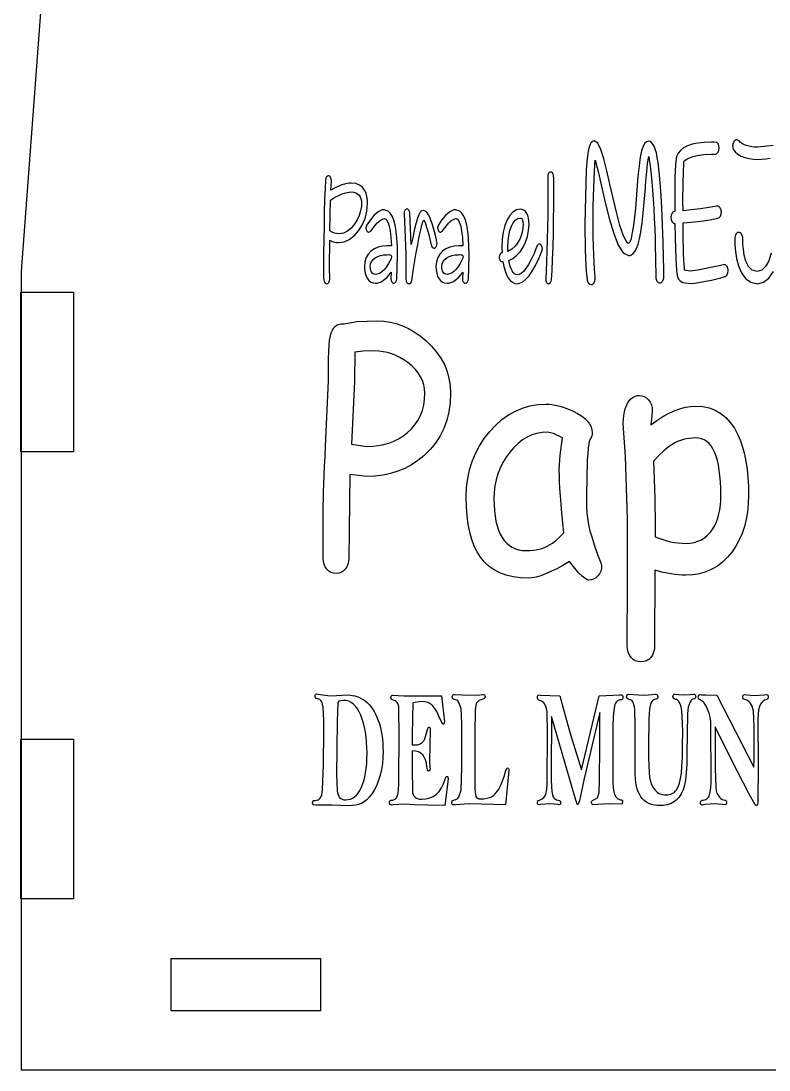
# Model space of a CAD drawing. Extents: x -1652 to 1470, y -458 to 1785.
# Drawn here: x -1627.9 to -1578, y 923.4 to 993.4 of the extents above; entities that cross this region are included whole.
import ezdxf

# ---------------------------------------------------------------- set-up
doc = ezdxf.new("R2010")
doc.units = 0
doc.layers.add('LAYER_1', color=7, linetype='CONTINUOUS')

msp = doc.modelspace()

# ---------------------------------------------------------------- linework, layer by layer
at = {"layer": 'LAYER_1', "color": 240}
for points in [[(-1604.7413, 1243.1271), (-1572.8913, 1243.4021), (-1571.3163, 1243.1771), (-1570.3913, 1242.4021), (-1569.9163, 1241.2271), (-1569.7413, 1239.7521), (-1548.1163, 976.7021), (-1548.1163, 923.4021), (-1627.8913, 923.4021), (-1627.8913, 976.7021), (-1608.2413, 1239.3771), (-1607.8663, 1240.8521), (-1607.1913, 1241.9771), (-1606.1663, 1242.7521), (-1604.7413, 1243.1271)], [(-1627.9163, 975.3021), (-1624.4163, 975.3021), (-1624.4163, 964.6521), (-1627.9163, 964.6521), (-1627.9163, 975.3021)], [(-1627.9163, 945.4771), (-1624.4163, 945.4771), (-1624.4163, 934.8271), (-1627.9163, 934.8271), (-1627.9163, 945.4771)], [(-1617.8913, 927.3521), (-1617.8913, 930.8521), (-1607.9413, 930.8521), (-1607.9413, 927.3521), (-1617.8913, 927.3521)]]:
    msp.add_lwpolyline(points, close=True, dxfattribs=at)
at = {"layer": 'LAYER_1', "color": 250}
for points in [[(-1585.3975, 983.9285), (-1585.4552, 984.2866), (-1585.5195, 984.5887), (-1585.5904, 984.8374), (-1585.6678, 985.0351), (-1585.7516, 985.1845), (-1585.8416, 985.288), (-1585.9377, 985.3483), (-1586.0399, 985.3678), (-1586.1773, 985.3369), (-1586.2989, 985.2329), (-1586.407, 985.0384), (-1586.5037, 984.7364), (-1586.591, 984.3096), (-1586.6711, 983.7409), (-1586.7461, 983.0131), (-1586.8181, 982.109), (-1586.8663, 981.5156), (-1586.9223, 980.9058), (-1586.9852, 980.3091), (-1587.0545, 979.7548), (-1587.1292, 979.2725), (-1587.2087, 978.8915), (-1587.2923, 978.6413), (-1587.3791, 978.5514), (-1587.4211, 978.5722), (-1587.5318, 978.7076), (-1587.6121, 978.8524), (-1587.7086, 979.067), (-1587.8211, 979.3649), (-1587.9491, 979.7599), (-1588.1892, 980.6336), (-1588.411, 981.5684), (-1588.6199, 982.5095), (-1588.8212, 983.4023), (-1589.0204, 984.1919), (-1589.2229, 984.8238), (-1589.434, 985.243), (-1589.6593, 985.3949), (-1589.7158, 985.3856), (-1589.786, 985.3508), (-1589.8629, 985.2804), (-1589.9398, 985.1641), (-1590.0036, 984.9982), (-1590.0699, 984.7025), (-1590.1345, 984.2132), (-1590.1931, 983.4668), (-1590.2836, 979.8549), (-1590.2814, 979.2672), (-1590.2748, 978.6848), (-1590.2636, 978.1218), (-1590.2474, 977.5924), (-1590.2262, 977.1107), (-1590.1996, 976.6909), (-1590.1676, 976.3472), (-1590.1298, 976.0937), (-1590.0901, 975.9746), (-1590.0291, 975.8849), (-1589.9529, 975.8282), (-1589.8674, 975.8085), (-1589.8116, 975.8171), (-1589.7601, 975.8418), (-1589.7139, 975.8808), (-1589.674, 975.9324), (-1589.6413, 975.9948), (-1589.6168, 976.0663), (-1589.6014, 976.1451), (-1589.596, 976.2295), (-1589.6022, 976.3215), (-1589.6186, 976.5378), (-1589.6418, 976.8651), (-1589.6684, 977.2903), (-1589.6949, 977.8002), (-1589.7181, 978.3815), (-1589.7345, 979.021), (-1589.7407, 979.7056), (-1589.7375, 980.3881), (-1589.7283, 981.0539), (-1589.714, 981.6926), (-1589.6955, 982.294), (-1589.6736, 982.8476), (-1589.6492, 983.3431), (-1589.623, 983.7702), (-1589.596, 984.1185), (-1589.3846, 983.2556), (-1589.1567, 982.2564), (-1588.9112, 981.1982), (-1588.647, 980.1587), (-1588.3628, 979.2153), (-1588.0576, 978.4455), (-1587.7301, 977.9268), (-1587.3791, 977.7367), (-1587.278, 977.7487), (-1587.1727, 977.7919), (-1587.0648, 977.8771), (-1586.9561, 978.0151), (-1586.8482, 978.2167), (-1586.7428, 978.4929), (-1586.6417, 978.8543), (-1586.5466, 979.3118), (-1586.4628, 979.922), (-1586.3922, 980.5934), (-1586.3309, 981.2983), (-1586.2752, 982.0088), (-1586.2211, 982.697), (-1586.1649, 983.3351), (-1586.1028, 983.8951), (-1586.0309, 984.3494), (-1585.9965, 984.1555), (-1585.9556, 983.8826), (-1585.9102, 983.5359), (-1585.8624, 983.1205), (-1585.8141, 982.6415), (-1585.7675, 982.1038), (-1585.7244, 981.5128), (-1585.687, 980.8733), (-1585.6556, 980.2061), (-1585.6291, 979.5382), (-1585.6072, 978.8839), (-1585.5898, 978.2578), (-1585.5766, 977.6743), (-1585.5674, 977.1479), (-1585.562, 976.6932), (-1585.5603, 976.3245), (-1585.5549, 976.2407), (-1585.5395, 976.1635), (-1585.515, 976.0942), (-1585.4823, 976.0343), (-1585.4424, 975.9851), (-1585.3962, 975.9483), (-1585.3447, 975.9251), (-1585.2889, 975.9171), (-1585.2357, 975.9251), (-1585.1854, 975.9483), (-1585.1394, 975.9851), (-1585.0989, 976.0343), (-1585.0651, 976.0942), (-1585.0395, 976.1635), (-1585.0231, 976.2407), (-1585.0174, 976.3245), (-1585.0226, 976.84), (-1585.0386, 977.6406), (-1585.0661, 978.6457), (-1585.1057, 979.7752), (-1585.158, 980.9485), (-1585.2236, 982.0854), (-1585.3032, 983.1055), (-1585.3975, 983.9285)], [(-1581.0542, 977.1257), (-1581.3281, 977.0599), (-1582.0032, 976.9152), (-1582.758, 976.7705), (-1583.2711, 976.7047), (-1583.633, 976.759), (-1583.6499, 976.9295), (-1583.6665, 977.1732), (-1583.6825, 977.4856), (-1583.6975, 977.8623), (-1583.7112, 978.2988), (-1583.7234, 978.7907), (-1583.7336, 979.3335), (-1583.7416, 979.9228), (-1583.1873, 979.9735), (-1582.5574, 980.0433), (-1581.936, 980.131), (-1581.4072, 980.2351), (-1581.3585, 980.2526), (-1581.3146, 980.2837), (-1581.2759, 980.3265), (-1581.2431, 980.3794), (-1581.1972, 980.5082), (-1581.1809, 980.656), (-1581.187, 980.7347), (-1581.2042, 980.8071), (-1581.231, 980.8718), (-1581.2657, 980.9276), (-1581.3068, 980.9733), (-1581.3527, 981.0074), (-1581.4017, 981.0289), (-1581.4524, 981.0363), (-1581.4976, 981.0363), (-1581.9997, 980.9399), (-1582.5959, 980.8563), (-1583.2039, 980.788), (-1583.7416, 980.7375), (-1583.7507, 981.3757), (-1583.7408, 982.5625), (-1583.7191, 983.3751), (-1583.6973, 983.8466), (-1583.6874, 984.0099), (-1583.6619, 984.0426), (-1583.5989, 984.1035), (-1583.4879, 984.1825), (-1583.3186, 984.2697), (-1583.0806, 984.3549), (-1582.7636, 984.4281), (-1582.357, 984.4795), (-1581.8505, 984.4988), (-1581.579, 984.4988), (-1581.524, 984.5163), (-1581.4745, 984.5476), (-1581.4313, 984.5909), (-1581.3947, 984.6447), (-1581.3437, 984.7775), (-1581.3257, 984.9333), (-1581.3401, 985.0705), (-1581.3797, 985.1703), (-1581.4393, 985.2386), (-1581.5135, 985.2812), (-1581.6845, 985.3133), (-1581.8505, 985.3135), (-1582.3319, 985.2971), (-1582.7584, 985.2488), (-1583.1302, 985.1696), (-1583.4475, 985.0606), (-1583.7105, 984.923), (-1583.9195, 984.7578), (-1584.0745, 984.5663), (-1584.1759, 984.3494), (-1584.2058, 984.204), (-1584.245, 983.7978), (-1584.279, 982.9307), (-1584.2936, 981.4029), (-1584.2846, 980.6968), (-1584.34, 980.6837), (-1584.3904, 980.6558), (-1584.4351, 980.6149), (-1584.4734, 980.5627), (-1584.5275, 980.4314), (-1584.5469, 980.2759), (-1584.5412, 980.1966), (-1584.525, 980.1227), (-1584.4997, 980.0558), (-1584.4666, 979.9975), (-1584.4272, 979.9494), (-1584.3828, 979.9131), (-1584.3348, 979.8901), (-1584.2846, 979.8821), (-1584.2679, 978.9386), (-1584.2465, 978.1742), (-1584.2224, 977.5721), (-1584.1975, 977.1155), (-1584.1738, 976.7874), (-1584.1535, 976.5711), (-1584.1384, 976.4496), (-1584.1307, 976.406), (-1584.0915, 976.2786), (-1584.0344, 976.1707), (-1583.9585, 976.0816), (-1583.8627, 976.0105), (-1583.7461, 975.9566), (-1583.6077, 975.9191), (-1583.4467, 975.8971), (-1583.262, 975.89), (-1582.9502, 975.9087), (-1582.5896, 975.9581), (-1582.2078, 976.0282), (-1581.8324, 976.109), (-1581.2109, 976.2623), (-1580.9456, 976.3381), (-1580.8999, 976.355), (-1580.8583, 976.3842), (-1580.8213, 976.4238), (-1580.7896, 976.4722), (-1580.7446, 976.5883), (-1580.7285, 976.7183), (-1580.7338, 976.8027), (-1580.7491, 976.8814), (-1580.7733, 976.9529), (-1580.8054, 977.0153), (-1580.8442, 977.0669), (-1580.8888, 977.1059), (-1580.9381, 977.1306), (-1580.9909, 977.1392), (-1581.0542, 977.1257)], [(-1605.8732, 982.5837), (-1606.0179, 982.573), (-1606.17, 982.5483), (-1606.3295, 982.5094), (-1606.4965, 982.4563), (-1606.8527, 982.3067), (-1607.2385, 982.0987), (-1607.2055, 982.7552), (-1607.2206, 982.8724), (-1607.2616, 982.9726), (-1607.2899, 983.0121), (-1607.3224, 983.0425), (-1607.3583, 983.0619), (-1607.3968, 983.0687), (-1607.4724, 983.0473), (-1607.5362, 982.9887), (-1607.5814, 982.9016), (-1607.6013, 982.7948), (-1607.6297, 982.2134), (-1607.6552, 981.476), (-1607.6775, 980.6305), (-1607.6961, 979.7248), (-1607.7107, 978.8066), (-1607.7209, 977.924), (-1607.7264, 977.1248), (-1607.7266, 976.4567), (-1607.7195, 976.2178), (-1607.6895, 976.0299), (-1607.6619, 975.9594), (-1607.6237, 975.9069), (-1607.5733, 975.8741), (-1607.509, 975.8628), (-1607.4705, 975.8695), (-1607.4346, 975.8885), (-1607.4021, 975.9181), (-1607.3738, 975.9569), (-1607.3328, 976.0549), (-1607.3177, 976.1697), (-1607.3243, 976.9616), (-1607.3111, 978.763), (-1607.1577, 978.6923), (-1607.0044, 978.643), (-1606.851, 978.614), (-1606.6977, 978.6046), (-1606.3525, 978.6589), (-1606.013, 978.8142), (-1605.6916, 979.0592), (-1605.4007, 979.3829), (-1605.1528, 979.7737), (-1604.9603, 980.2206), (-1604.8357, 980.7123), (-1604.7914, 981.2375), (-1604.8003, 981.4488), (-1604.8315, 981.6733), (-1604.892, 981.8983), (-1604.9885, 982.111), (-1605.128, 982.2987), (-1605.3174, 982.4485), (-1605.5635, 982.5478), (-1605.8732, 982.5837)], [(-1592.5758, 983.3162), (-1592.6181, 983.3066), (-1592.6558, 983.2863), (-1592.6886, 983.2565), (-1592.7161, 983.2184), (-1592.754, 983.1227), (-1592.7672, 983.0093), (-1592.7539, 981.9007), (-1592.7569, 981.1962), (-1592.7656, 980.4307), (-1592.7793, 979.6334), (-1592.7976, 978.8335), (-1592.82, 978.0601), (-1592.8458, 977.3421), (-1592.8745, 976.7089), (-1592.9057, 976.1895), (-1592.9057, 976.1499), (-1592.8905, 976.0424), (-1592.8488, 975.9507), (-1592.8197, 975.9145), (-1592.786, 975.8868), (-1592.7485, 975.869), (-1592.7078, 975.8628), (-1592.637, 975.8837), (-1592.5767, 975.9408), (-1592.5325, 976.0257), (-1592.5099, 976.1301), (-1592.4747, 976.7427), (-1592.4434, 977.4915), (-1592.4164, 978.3358), (-1592.3937, 979.2344), (-1592.3756, 980.1465), (-1592.3624, 981.0311), (-1592.3543, 981.8472), (-1592.3516, 982.554), (-1592.3597, 982.8568), (-1592.392, 983.0984), (-1592.4208, 983.1899), (-1592.4601, 983.2583), (-1592.5113, 983.3013), (-1592.5758, 983.3162)], [(-1605.2004, 981.0198), (-1605.2548, 980.7284), (-1605.3519, 980.422), (-1605.4896, 980.1173), (-1605.6654, 979.8308), (-1605.8771, 979.579), (-1606.1224, 979.3787), (-1606.3989, 979.2463), (-1606.7043, 979.1985), (-1606.8491, 979.2098), (-1606.9969, 979.2443), (-1607.1485, 979.3029), (-1607.3045, 979.3866), (-1607.2583, 981.4454), (-1607.0543, 981.5711), (-1606.8581, 981.6808), (-1606.6702, 981.7742), (-1606.4908, 981.8512), (-1606.3203, 981.9114), (-1606.1592, 981.9548), (-1606.0078, 981.9809), (-1605.8666, 981.9897), (-1605.7067, 981.976), (-1605.5684, 981.9361), (-1605.4516, 981.8713), (-1605.3562, 981.7831), (-1605.2822, 981.6732), (-1605.2294, 981.543), (-1605.1977, 981.3939), (-1605.1872, 981.2276), (-1605.2004, 981.0198)], [(-1603.4195, 980.7129), (-1603.6899, 980.802), (-1603.8152, 980.7862), (-1603.9444, 980.7391), (-1604.078, 980.6606), (-1604.2168, 980.5509), (-1604.3614, 980.4101), (-1604.5127, 980.2383), (-1604.6711, 980.0357), (-1604.8376, 979.8023), (-1604.897, 979.5944), (-1604.8809, 979.4812), (-1604.8376, 979.3866), (-1604.8081, 979.3497), (-1604.7745, 979.3216), (-1604.7379, 979.3038), (-1604.6991, 979.2975), (-1604.554, 979.3866), (-1604.4162, 979.5839), (-1604.285, 979.753), (-1604.161, 979.8945), (-1604.0445, 980.0089), (-1603.9361, 980.0969), (-1603.8361, 980.1591), (-1603.7451, 980.1959), (-1603.6635, 980.2081), (-1603.6199, 980.1997), (-1603.5617, 980.1629), (-1603.4943, 980.0807), (-1603.4228, 979.9359), (-1603.3526, 979.7113), (-1603.2888, 979.3897), (-1603.2368, 978.9539), (-1603.2018, 978.3869), (-1603.4723, 978.3968), (-1603.7861, 978.3734), (-1604.0759, 978.3043), (-1604.3362, 978.1911), (-1604.5615, 978.0355), (-1604.7462, 977.8391), (-1604.885, 977.6034), (-1604.9723, 977.3301), (-1605.0026, 977.0209), (-1604.9895, 976.782), (-1604.9512, 976.5648), (-1604.8888, 976.3725), (-1604.8039, 976.2081), (-1604.6975, 976.0747), (-1604.5712, 975.9756), (-1604.4261, 975.9139), (-1604.2637, 975.8926), (-1604.1375, 975.9046), (-1604.0071, 975.9402), (-1603.874, 975.9991), (-1603.7394, 976.0806), (-1603.6048, 976.1845), (-1603.4716, 976.3101), (-1603.3412, 976.4571), (-1603.215, 976.625), (-1603.2348, 976.1994), (-1603.2196, 976.0862), (-1603.1779, 975.9916), (-1603.1488, 975.9547), (-1603.1152, 975.9266), (-1603.0777, 975.9088), (-1603.037, 975.9025), (-1602.9625, 975.9235), (-1602.9009, 975.9817), (-1602.858, 976.0695), (-1602.8391, 976.1796), (-1602.7929, 977.7435), (-1602.8025, 978.3538), (-1602.8314, 978.8937), (-1602.8799, 979.3642), (-1602.9479, 979.7664), (-1603.0357, 980.1014), (-1603.1435, 980.3701), (-1603.2714, 980.5735), (-1603.4195, 980.7129)], [(-1600.392, 979.5647), (-1600.4774, 979.8545), (-1600.5612, 980.1011), (-1600.6441, 980.3059), (-1600.7267, 980.4704), (-1600.81, 980.5959), (-1600.8947, 980.6838), (-1600.9816, 980.7356), (-1601.0713, 980.7525), (-1601.1827, 980.7225), (-1601.2823, 980.6293), (-1601.3743, 980.4681), (-1601.463, 980.2341), (-1601.5526, 979.9227), (-1601.6474, 979.5291), (-1601.7516, 979.0484), (-1601.8695, 978.476), (-1601.9618, 980.5744), (-1601.9864, 980.6887), (-1602.0352, 980.776), (-1602.1, 980.8319), (-1602.1729, 980.8515), (-1602.2108, 980.8444), (-1602.2452, 980.8246), (-1602.2756, 980.7941), (-1602.3015, 980.755), (-1602.338, 980.6594), (-1602.351, 980.5545), (-1602.351, 980.5249), (-1602.3229, 980.0243), (-1602.298, 979.499), (-1602.2765, 978.9549), (-1602.2586, 978.398), (-1602.2444, 977.8341), (-1602.2341, 977.2692), (-1602.2277, 976.7091), (-1602.2256, 976.1598), (-1602.2114, 976.0424), (-1602.1712, 975.9482), (-1602.1425, 975.9124), (-1602.1088, 975.8856), (-1602.0704, 975.8687), (-1602.0278, 975.8628), (-1601.9617, 975.8803), (-1601.9049, 975.9284), (-1601.8618, 976.0006), (-1601.8365, 976.0905), (-1601.6953, 977.0244), (-1601.5644, 977.8196), (-1601.4446, 978.4839), (-1601.3368, 979.0253), (-1601.2421, 979.4516), (-1601.1612, 979.7707), (-1601.0952, 979.9906), (-1601.045, 980.119), (-1600.9994, 980.038), (-1600.9329, 979.8865), (-1600.8465, 979.6458), (-1600.7416, 979.2975), (-1600.5437, 978.4562), (-1600.5147, 978.3679), (-1600.4703, 978.299), (-1600.4148, 978.2543), (-1600.3524, 978.2384), (-1600.3117, 978.2455), (-1600.2742, 978.2658), (-1600.2405, 978.2974), (-1600.2114, 978.3386), (-1600.1697, 978.4431), (-1600.1546, 978.5651), (-1600.1611, 978.6253), (-1600.1917, 978.7865), (-1600.2631, 979.087), (-1600.392, 979.5647)], [(-1598.6441, 980.7129), (-1598.9145, 980.802), (-1599.0398, 980.7862), (-1599.169, 980.7391), (-1599.3026, 980.6606), (-1599.4414, 980.5509), (-1599.586, 980.4101), (-1599.7373, 980.2383), (-1599.8957, 980.0357), (-1600.0622, 979.8023), (-1600.1216, 979.5944), (-1600.1055, 979.4812), (-1600.0622, 979.3866), (-1600.0327, 979.3497), (-1599.9991, 979.3216), (-1599.9625, 979.3038), (-1599.9237, 979.2975), (-1599.7786, 979.3866), (-1599.6408, 979.5839), (-1599.5096, 979.753), (-1599.3855, 979.8945), (-1599.269, 980.0089), (-1599.1606, 980.0969), (-1599.0606, 980.1591), (-1598.9697, 980.1959), (-1598.8881, 980.2081), (-1598.8445, 980.1997), (-1598.7863, 980.1629), (-1598.7189, 980.0807), (-1598.6474, 979.9359), (-1598.5772, 979.7113), (-1598.5134, 979.3897), (-1598.4615, 978.9539), (-1598.4265, 978.3869), (-1598.6969, 978.3968), (-1599.0107, 978.3734), (-1599.3005, 978.3043), (-1599.5608, 978.1911), (-1599.786, 978.0355), (-1599.9707, 977.8391), (-1600.1095, 977.6034), (-1600.1968, 977.3301), (-1600.2271, 977.0209), (-1600.214, 976.782), (-1600.1757, 976.5648), (-1600.1133, 976.3725), (-1600.0284, 976.2081), (-1599.9221, 976.0747), (-1599.7958, 975.9756), (-1599.6508, 975.9139), (-1599.4884, 975.8926), (-1599.3621, 975.9046), (-1599.2317, 975.9402), (-1599.0985, 975.9991), (-1598.964, 976.0806), (-1598.8294, 976.1845), (-1598.6962, 976.3101), (-1598.5658, 976.4571), (-1598.4396, 976.625), (-1598.4594, 976.1994), (-1598.4443, 976.0862), (-1598.4025, 975.9916), (-1598.3734, 975.9547), (-1598.3398, 975.9266), (-1598.3022, 975.9088), (-1598.2615, 975.9025), (-1598.187, 975.9235), (-1598.1255, 975.9817), (-1598.0825, 976.0695), (-1598.0636, 976.1796), (-1598.0175, 977.7435), (-1598.0271, 978.3538), (-1598.056, 978.8937), (-1598.1044, 979.3642), (-1598.1725, 979.7664), (-1598.2603, 980.1014), (-1598.3681, 980.3701), (-1598.496, 980.5735), (-1598.6441, 980.7129)], [(-1593.2223, 978.4858), (-1593.3212, 978.5255), (-1593.3701, 978.5148), (-1593.416, 978.4847), (-1593.4557, 978.4378), (-1593.4861, 978.3769), (-1593.6797, 977.8852), (-1593.8685, 977.4756), (-1594.0507, 977.143), (-1594.2248, 976.8823), (-1594.389, 976.6885), (-1594.5416, 976.5563), (-1594.681, 976.4807), (-1594.8053, 976.4567), (-1594.9011, 976.4736), (-1594.9902, 976.5232), (-1595.0722, 976.6039), (-1595.1466, 976.714), (-1595.213, 976.852), (-1595.2709, 977.0162), (-1595.3198, 977.205), (-1595.3593, 977.4168), (-1595.0951, 977.5466), (-1594.8458, 977.7439), (-1594.6177, 977.9995), (-1594.417, 978.304), (-1594.25, 978.6478), (-1594.1229, 979.0217), (-1594.0421, 979.4163), (-1594.0138, 979.8221), (-1594.0244, 980.0364), (-1594.0553, 980.2319), (-1594.1053, 980.4057), (-1594.1729, 980.5546), (-1594.2569, 980.6756), (-1594.356, 980.7658), (-1594.4689, 980.8222), (-1594.5942, 980.8416), (-1594.8536, 980.7924), (-1595.0903, 980.6501), (-1595.3005, 980.423), (-1595.4806, 980.119), (-1595.627, 979.7464), (-1595.7361, 979.3133), (-1595.8042, 978.8277), (-1595.8277, 978.2978), (-1595.8145, 977.9315), (-1595.853, 977.9252), (-1595.8889, 977.9074), (-1595.9214, 977.8793), (-1595.9497, 977.8425), (-1595.9907, 977.7478), (-1596.0057, 977.6346), (-1596.0006, 977.5593), (-1595.986, 977.4963), (-1595.9629, 977.4449), (-1595.9323, 977.4045), (-1595.8527, 977.3535), (-1595.7551, 977.3377), (-1595.6954, 977.0072), (-1595.616, 976.7147), (-1595.5184, 976.4621), (-1595.4039, 976.2513), (-1595.2739, 976.0841), (-1595.1299, 975.9624), (-1594.9733, 975.888), (-1594.8053, 975.8628), (-1594.6246, 975.8952), (-1594.4306, 975.9936), (-1594.226, 976.1603), (-1594.0138, 976.3973), (-1593.7966, 976.7067), (-1593.5772, 977.0905), (-1593.3584, 977.5509), (-1593.1431, 978.0899), (-1593.1167, 978.2285), (-1593.2223, 978.4858)], [(-1595.4253, 978.0108), (-1595.4319, 978.3076), (-1595.4159, 978.7121), (-1595.3696, 979.0827), (-1595.2955, 979.413), (-1595.1961, 979.6971), (-1595.0738, 979.9288), (-1594.931, 980.1019), (-1594.7703, 980.2102), (-1594.5942, 980.2477), (-1594.5465, 980.2392), (-1594.5069, 980.2146), (-1594.4749, 980.1757), (-1594.45, 980.124), (-1594.419, 979.9888), (-1594.4096, 979.8221), (-1594.4205, 979.6347), (-1594.4561, 979.4027), (-1594.5205, 979.1429), (-1594.6182, 978.8719), (-1594.7532, 978.6065), (-1594.9299, 978.3634), (-1595.1525, 978.1593), (-1595.4253, 978.0108)], [(-1603.2216, 977.5356), (-1603.383, 977.2206), (-1603.5394, 976.975), (-1603.6888, 976.7904), (-1603.8293, 976.6584), (-1603.959, 976.5705), (-1604.0759, 976.5182), (-1604.1781, 976.493), (-1604.2637, 976.4865), (-1604.3447, 976.4957), (-1604.4147, 976.5227), (-1604.4737, 976.5669), (-1604.5218, 976.6275), (-1604.5591, 976.7039), (-1604.5857, 976.7954), (-1604.6015, 976.9013), (-1604.6068, 977.0209), (-1604.5835, 977.1966), (-1604.5171, 977.3519), (-1604.4127, 977.4858), (-1604.2754, 977.5975), (-1604.1102, 977.686), (-1603.9223, 977.7503), (-1603.7167, 977.7896), (-1603.4987, 977.8029), (-1603.4207, 977.8057), (-1603.3197, 977.8029), (-1603.2721, 977.7942), (-1603.2324, 977.7778), (-1603.2053, 977.7517), (-1603.1952, 977.7138), (-1603.2216, 977.5356)], [(-1598.4462, 977.5356), (-1598.6076, 977.2206), (-1598.7639, 976.975), (-1598.9133, 976.7904), (-1599.0539, 976.6584), (-1599.1835, 976.5705), (-1599.3005, 976.5182), (-1599.4028, 976.493), (-1599.4884, 976.4865), (-1599.5694, 976.4957), (-1599.6394, 976.5227), (-1599.6984, 976.5669), (-1599.7465, 976.6275), (-1599.7837, 976.7039), (-1599.8103, 976.7954), (-1599.8261, 976.9013), (-1599.8314, 977.0209), (-1599.8081, 977.1966), (-1599.7417, 977.3519), (-1599.6373, 977.4858), (-1599.5, 977.5975), (-1599.3348, 977.686), (-1599.1469, 977.7503), (-1598.9413, 977.7896), (-1598.7233, 977.8029), (-1598.6453, 977.8057), (-1598.5444, 977.8029), (-1598.4968, 977.7942), (-1598.4571, 977.7778), (-1598.43, 977.7517), (-1598.4199, 977.7138), (-1598.4462, 977.5356)], [(-1604.8322, 962.9989), (-1605.9826, 963.136), (-1606.0403, 957.5321), (-1606.0554, 957.3292), (-1606.1008, 957.1424), (-1606.1768, 956.9719), (-1606.2838, 956.8177), (-1606.4122, 956.6898), (-1606.5566, 956.5985), (-1606.7159, 956.5437), (-1606.8894, 956.5254), (-1607.069, 956.5437), (-1607.2323, 956.5985), (-1607.3788, 956.6898), (-1607.5079, 956.8177), (-1607.6149, 956.9699), (-1607.6909, 957.1393), (-1607.7363, 957.3256), (-1607.7514, 957.5285), (-1607.7514, 960.639), (-1607.7488, 961.0473), (-1607.7412, 961.4954), (-1607.7284, 961.9833), (-1607.7105, 962.5108), (-1607.6876, 963.078), (-1607.6595, 963.6846), (-1607.6263, 964.3306), (-1607.588, 965.016), (-1607.3861, 969.3929), (-1607.3861, 970.8543), (-1607.3789, 971.3414), (-1607.3573, 971.7578), (-1607.3212, 972.1031), (-1607.2707, 972.3771), (-1607.209, 972.5933), (-1607.132, 972.7763), (-1607.0397, 972.9261), (-1606.9323, 973.0428), (-1606.8096, 973.1264), (-1606.6719, 973.1768), (-1606.519, 973.194), (-1606.3511, 973.1781), (-1605.4955, 973.3369), (-1604.1304, 973.391), (-1603.7037, 973.3704), (-1603.2838, 973.3085), (-1602.8708, 973.2053), (-1602.4646, 973.0608), (-1602.0651, 972.8751), (-1601.6724, 972.6481), (-1601.2863, 972.3798), (-1600.9069, 972.0703), (-1600.5194, 971.697), (-1600.1835, 971.3051), (-1599.8993, 970.8946), (-1599.6668, 970.4655), (-1599.4859, 970.0178), (-1599.3567, 969.5514), (-1599.2792, 969.0665), (-1599.2534, 968.563), (-1599.281, 967.9259), (-1599.364, 967.3216), (-1599.5023, 966.7504), (-1599.696, 966.2122), (-1599.9451, 965.7071), (-1600.2497, 965.2353), (-1600.6098, 964.7968), (-1601.0254, 964.3917), (-1601.4308, 964.0656), (-1601.8563, 963.7828), (-1602.302, 963.5435), (-1602.7678, 963.3475), (-1603.2537, 963.1951), (-1603.7597, 963.0861), (-1604.2859, 963.0207), (-1604.8322, 962.9989)], [(-1604.3452, 971.3775), (-1605.0853, 971.3559), (-1605.6365, 971.2946), (-1605.6557, 969.3496), (-1605.8672, 965.1495), (-1604.829, 965.0123), (-1604.4401, 965.0263), (-1604.0667, 965.0685), (-1603.7087, 965.1387), (-1603.3663, 965.2369), (-1603.0394, 965.3633), (-1602.7283, 965.5177), (-1602.4329, 965.7002), (-1602.1534, 965.9108), (-1601.8751, 966.1665), (-1601.6337, 966.4439), (-1601.4294, 966.7428), (-1601.2621, 967.0632), (-1601.132, 967.4052), (-1601.039, 967.7685), (-1600.9831, 968.1533), (-1600.9645, 968.5594), (-1600.9822, 968.8495), (-1601.0354, 969.1296), (-1601.1239, 969.3998), (-1601.2477, 969.6599), (-1601.4069, 969.9099), (-1601.6013, 970.1496), (-1601.8309, 970.3791), (-1602.0957, 970.5981), (-1602.359, 970.7808), (-1602.6274, 970.9391), (-1602.9009, 971.073), (-1603.1796, 971.1827), (-1603.4633, 971.2679), (-1603.7522, 971.3288), (-1604.0461, 971.3653), (-1604.3452, 971.3775)], [(-1583.5488, 956.4172), (-1583.7872, 956.4224), (-1584.0313, 956.4382), (-1584.2812, 956.4646), (-1584.537, 956.5015), (-1585.066, 956.6074), (-1585.6188, 956.7563), (-1585.638, 951.6937), (-1585.6542, 951.4717), (-1585.7025, 951.2711), (-1585.7827, 951.0914), (-1585.8944, 950.9324), (-1585.9605, 950.8627), (-1586.0313, 950.8024), (-1586.1068, 950.7515), (-1586.1868, 950.71), (-1586.3604, 950.6548), (-1586.5513, 950.6365), (-1586.7422, 950.6548), (-1586.9158, 950.71), (-1586.9958, 950.7515), (-1587.0713, 950.8024), (-1587.1421, 950.8627), (-1587.2082, 950.9324), (-1587.3199, 951.0914), (-1587.4001, 951.2711), (-1587.4484, 951.4717), (-1587.4646, 951.6937), (-1587.4453, 955.9264), (-1587.4453, 960.1482), (-1587.5895, 964.37), (-1587.7337, 966.517), (-1587.7181, 966.8784), (-1587.6716, 967.2103), (-1587.5945, 967.5131), (-1587.487, 967.7872), (-1587.412, 967.9331), (-1587.329, 968.0598), (-1587.2379, 968.167), (-1587.1389, 968.2549), (-1587.0319, 968.3233), (-1586.9169, 968.3722), (-1586.7941, 968.4016), (-1586.6635, 968.4114), (-1586.4861, 968.3931), (-1586.3238, 968.3384), (-1586.1759, 968.247), (-1586.0418, 968.1192), (-1585.9325, 967.9643), (-1585.8544, 967.7926), (-1585.8075, 967.6046), (-1585.7919, 967.4011), (-1585.8207, 967.0511), (-1585.888, 966.4485), (-1585.4878, 966.7423), (-1585.0945, 966.9961), (-1584.7078, 967.2107), (-1584.3274, 967.3867), (-1583.9566, 967.5219), (-1583.594, 967.619), (-1583.2392, 967.6774), (-1582.8919, 967.697), (-1582.4272, 967.6669), (-1581.9944, 967.5766), (-1581.5937, 967.4262), (-1581.2252, 967.2157), (-1580.889, 966.9452), (-1580.5852, 966.6146), (-1580.3139, 966.2241), (-1580.0752, 965.7737), (-1579.9097, 965.3779), (-1579.7664, 964.9512), (-1579.6452, 964.4935), (-1579.5461, 964.0052), (-1579.4691, 963.4861), (-1579.4142, 962.9366), (-1579.3813, 962.3568), (-1579.3703, 961.7467), (-1579.3874, 961.1882), (-1579.4387, 960.6548), (-1579.5242, 960.1465), (-1579.6439, 959.6634), (-1579.7976, 959.2054), (-1579.9854, 958.7727), (-1580.2072, 958.3653), (-1580.463, 957.9832), (-1580.7637, 957.6165), (-1581.0889, 957.2986), (-1581.4385, 957.0294), (-1581.8124, 956.8092), (-1582.2105, 956.6377), (-1582.6327, 956.5152), (-1583.0788, 956.4417), (-1583.5488, 956.4172)], [(-1590.0441, 956.0924), (-1590.1511, 956.1215), (-1590.2944, 956.2088), (-1590.4744, 956.3543), (-1590.6913, 956.5579), (-1591.3194, 957.3264), (-1591.7574, 957.07), (-1592.1681, 956.847), (-1592.5518, 956.6572), (-1592.9088, 956.5002), (-1593.2367, 956.3791), (-1593.5372, 956.2922), (-1593.8095, 956.2398), (-1594.0527, 956.2223), (-1594.5843, 956.2441), (-1595.0784, 956.3096), (-1595.535, 956.4187), (-1595.9541, 956.5714), (-1596.3359, 956.7678), (-1596.6803, 957.0078), (-1596.9873, 957.2914), (-1597.2571, 957.6187), (-1597.4791, 957.968), (-1597.6716, 958.3609), (-1597.8346, 958.7975), (-1597.9681, 959.2777), (-1598.0719, 959.8016), (-1598.1462, 960.369), (-1598.1907, 960.9801), (-1598.2056, 961.6349), (-1598.1811, 962.2621), (-1598.1077, 962.8662), (-1597.9854, 963.4474), (-1597.8143, 964.0056), (-1597.5943, 964.5407), (-1597.3255, 965.0529), (-1597.008, 965.542), (-1596.6418, 966.0082), (-1596.2406, 966.4345), (-1595.8205, 966.8039), (-1595.3816, 967.1165), (-1594.9239, 967.3722), (-1594.4474, 967.5712), (-1593.9521, 967.7132), (-1593.4381, 967.7985), (-1592.9055, 967.8269), (-1592.6981, 967.8195), (-1592.4844, 967.7971), (-1592.2645, 967.7599), (-1592.0383, 967.7078), (-1591.806, 967.6408), (-1591.5676, 967.559), (-1591.3231, 967.4622), (-1591.0726, 967.3506), (-1590.773, 967.1992), (-1590.5133, 967.0401), (-1590.2935, 966.8733), (-1590.1137, 966.6988), (-1589.9739, 966.5167), (-1589.874, 966.3271), (-1589.8141, 966.1299), (-1589.7941, 965.9253), (-1589.8056, 965.7859), (-1589.8402, 965.6546), (-1589.8982, 965.5315), (-1589.98, 965.4165), (-1590.0251, 965.1838), (-1590.0645, 964.8861), (-1590.0985, 964.5234), (-1590.1274, 964.0958), (-1590.1882, 961.7395), (-1590.1817, 961.117), (-1590.1526, 960.5641), (-1590.1013, 960.0802), (-1590.028, 959.6647), (-1589.9571, 959.3738), (-1589.8358, 958.9669), (-1589.6639, 958.4443), (-1589.4416, 957.8064), (-1589.2269, 957.2435), (-1589.1692, 957.0666), (-1589.1855, 956.8629), (-1589.2345, 956.6788), (-1589.3166, 956.5136), (-1589.432, 956.3666), (-1589.5691, 956.2461), (-1589.7164, 956.1605), (-1589.8745, 956.1094), (-1590.0441, 956.0924)], [(-1591.9955, 963.4427), (-1591.9442, 964.435), (-1591.7873, 965.5716), (-1592.3865, 965.8711), (-1592.787, 965.9649), (-1593.1449, 965.9439), (-1593.4905, 965.8811), (-1593.8237, 965.7763), (-1594.1445, 965.6298), (-1594.4527, 965.4415), (-1594.7485, 965.2114), (-1595.0318, 964.9396), (-1595.3024, 964.6262), (-1595.5503, 964.2844), (-1595.7651, 963.93), (-1595.9468, 963.563), (-1596.0955, 963.1834), (-1596.2112, 962.791), (-1596.2938, 962.386), (-1596.3434, 961.9681), (-1596.3599, 961.5375), (-1596.3513, 961.1167), (-1596.3257, 960.7229), (-1596.283, 960.3564), (-1596.2233, 960.017), (-1596.1466, 959.7048), (-1596.053, 959.4199), (-1595.9425, 959.1624), (-1595.8151, 958.9322), (-1595.6697, 958.7281), (-1595.5074, 958.5513), (-1595.3283, 958.4018), (-1595.1322, 958.2796), (-1594.9191, 958.1846), (-1594.689, 958.1168), (-1594.4419, 958.0761), (-1594.1777, 958.0626), (-1593.9561, 958.0684), (-1593.7432, 958.0857), (-1593.5388, 958.1146), (-1593.3429, 958.1551), (-1593.1555, 958.2073), (-1592.9763, 958.2712), (-1592.8055, 958.3468), (-1592.6428, 958.4343), (-1592.4572, 958.5595), (-1592.2371, 958.7351), (-1591.9827, 958.9615), (-1591.6943, 959.2389), (-1591.7652, 959.919), (-1591.8265, 960.5549), (-1591.8783, 961.1465), (-1591.9206, 961.694), (-1591.9534, 962.1973), (-1591.9768, 962.6565), (-1591.9908, 963.0716), (-1591.9955, 963.4427)], [(-1582.8983, 965.5752), (-1583.111, 965.5684), (-1583.3187, 965.5481), (-1583.5215, 965.5143), (-1583.719, 965.467), (-1583.9113, 965.4061), (-1584.0983, 965.3317), (-1584.2797, 965.2437), (-1584.4556, 965.1422), (-1584.7218, 964.9568), (-1585.0204, 964.7088), (-1585.3515, 964.3978), (-1585.7149, 964.0236), (-1585.6879, 963.4203), (-1585.6644, 962.8092), (-1585.6446, 962.1905), (-1585.6284, 961.5641), (-1585.6158, 960.93), (-1585.6068, 960.2884), (-1585.6014, 959.6393), (-1585.5996, 958.9827), (-1585.3435, 958.8787), (-1585.0872, 958.7885), (-1584.8307, 958.7122), (-1584.5742, 958.6498), (-1584.3177, 958.6013), (-1584.0612, 958.5666), (-1583.8049, 958.5458), (-1583.5488, 958.5389), (-1583.2633, 958.5543), (-1582.9953, 958.6004), (-1582.7449, 958.6772), (-1582.5118, 958.7847), (-1582.296, 958.9228), (-1582.0974, 959.0915), (-1581.9158, 959.2906), (-1581.7511, 959.5203), (-1581.626, 959.7421), (-1581.5174, 959.9797), (-1581.4255, 960.2333), (-1581.3502, 960.5027), (-1581.2915, 960.7881), (-1581.2496, 961.0893), (-1581.2244, 961.4065), (-1581.216, 961.7395), (-1581.2225, 962.2048), (-1581.2419, 962.64), (-1581.2743, 963.0451), (-1581.3198, 963.4201), (-1581.3783, 963.765), (-1581.4499, 964.0798), (-1581.5347, 964.3644), (-1581.6326, 964.619), (-1581.7439, 964.8435), (-1581.8687, 965.0379), (-1582.0069, 965.2022), (-1582.1585, 965.3366), (-1582.3235, 965.4411), (-1582.5018, 965.5156), (-1582.6934, 965.5603), (-1582.8983, 965.5752)], [(-1606.0281, 941.0342), (-1607.1516, 941.0679), (-1607.8369, 941.0623), (-1608.2379, 941.0735), (-1608.4172, 941.1035), (-1608.4533, 941.2366), (-1608.4449, 941.3055), (-1608.4198, 941.3548), (-1608.3777, 941.3843), (-1608.3185, 941.3942), (-1608.199, 941.4037), (-1608.0966, 941.4324), (-1608.0112, 941.4804), (-1607.943, 941.5479), (-1607.8889, 941.6414), (-1607.846, 941.7673), (-1607.8141, 941.9255), (-1607.7934, 942.116), (-1607.7351, 943.7622), (-1607.7085, 946.0309), (-1607.7135, 946.6901), (-1607.7284, 947.2084), (-1607.7533, 947.586), (-1607.7881, 947.8233), (-1607.8117, 947.9015), (-1607.8426, 947.9703), (-1607.8808, 948.0295), (-1607.9264, 948.0793), (-1607.9793, 948.1195), (-1608.0395, 948.1503), (-1608.107, 948.1715), (-1608.1817, 948.1833), (-1608.231, 948.1999), (-1608.2661, 948.2326), (-1608.2871, 948.2814), (-1608.2941, 948.3464), (-1608.2879, 948.4104), (-1608.2693, 948.4562), (-1608.2382, 948.4836), (-1608.1945, 948.4927), (-1607.7934, 948.4308), (-1607.264, 948.3689), (-1606.0854, 948.4252), (-1605.9384, 948.419), (-1605.7928, 948.4002), (-1605.6485, 948.369), (-1605.5055, 948.3254), (-1605.3638, 948.2692), (-1605.2235, 948.2006), (-1605.0846, 948.1194), (-1604.947, 948.0258), (-1604.8137, 947.9181), (-1604.6874, 947.7945), (-1604.5682, 947.6551), (-1604.456, 947.4999), (-1604.3508, 947.3289), (-1604.2526, 947.142), (-1604.1614, 946.9393), (-1604.0771, 946.7208), (-1604.0018, 946.4906), (-1603.9365, 946.2529), (-1603.8812, 946.0077), (-1603.836, 945.755), (-1603.8008, 945.4948), (-1603.7757, 945.2272), (-1603.7606, 944.9522), (-1603.7556, 944.6697), (-1603.7674, 944.2524), (-1603.8027, 943.8494), (-1603.8617, 943.4605), (-1603.9445, 943.0853), (-1604.0491, 942.7328), (-1604.175, 942.4092), (-1604.3219, 942.1148), (-1604.4898, 941.8498), (-1604.6684, 941.6209), (-1604.8464, 941.435), (-1605.0238, 941.2919), (-1605.2006, 941.1917), (-1605.3842, 941.1228), (-1605.5833, 941.0736), (-1605.7979, 941.044), (-1606.0281, 941.0342)], [(-1599.8622, 948.3577), (-1599.6659, 946.6384), (-1599.6715, 946.5684), (-1599.6883, 946.5186), (-1599.7165, 946.4889), (-1599.7561, 946.479), (-1599.8675, 946.6328), (-1600.0242, 947.0107), (-1600.1744, 947.318), (-1600.3178, 947.555), (-1600.4542, 947.7221), (-1600.5243, 947.7841), (-1600.6016, 947.8378), (-1600.6863, 947.8832), (-1600.7783, 947.9204), (-1600.9844, 947.9699), (-1601.2202, 947.9864), (-1601.7612, 947.9039), (-1601.8174, 945.7722), (-1601.811, 945.1065), (-1601.5744, 945.1009), (-1601.4676, 945.1076), (-1601.3684, 945.1277), (-1601.2767, 945.1611), (-1601.1926, 945.2078), (-1601.1154, 945.2763), (-1601.0443, 945.3751), (-1600.9792, 945.5041), (-1600.9199, 945.6634), (-1600.7926, 946.1115), (-1600.7759, 946.1889), (-1600.7543, 946.244), (-1600.7277, 946.2769), (-1600.6961, 946.2878), (-1600.6577, 946.2797), (-1600.6302, 946.2552), (-1600.6136, 946.2142), (-1600.608, 946.1565), (-1600.6144, 946.0684), (-1600.6525, 944.0285), (-1600.6282, 943.5991), (-1600.6207, 943.5053), (-1600.6269, 943.4378), (-1600.6454, 943.3898), (-1600.6762, 943.3611), (-1600.7194, 943.3516), (-1600.7516, 943.3699), (-1600.7799, 943.4247), (-1600.8041, 943.5161), (-1600.8244, 943.6441), (-1600.8656, 943.8849), (-1600.9268, 944.0952), (-1601.0079, 944.275), (-1601.1087, 944.4241), (-1601.168, 944.4869), (-1601.2354, 944.5415), (-1601.3108, 944.5882), (-1601.3943, 944.6268), (-1601.5851, 944.6801), (-1601.8079, 944.7015), (-1601.8238, 943.4884), (-1601.8015, 941.9998), (-1601.7838, 941.8873), (-1601.7515, 941.7863), (-1601.7046, 941.6968), (-1601.6434, 941.6191), (-1601.5631, 941.5552), (-1601.4588, 941.5095), (-1601.3307, 941.482), (-1601.1787, 941.4729), (-1600.895, 941.4937), (-1600.6367, 941.5562), (-1600.4037, 941.6603), (-1600.1961, 941.806), (-1600.0139, 941.9932), (-1599.857, 942.222), (-1599.7254, 942.4923), (-1599.6192, 942.8041), (-1599.5926, 942.8864), (-1599.565, 942.945), (-1599.5365, 942.98), (-1599.5068, 942.9916), (-1599.4678, 942.9835), (-1599.44, 942.959), (-1599.4233, 942.9181), (-1599.4177, 942.8604), (-1599.4368, 942.6335), (-1599.6384, 941.0567), (-1600.7639, 941.0623), (-1601.6519, 941.1017), (-1602.2969, 941.1354), (-1603.0831, 941.0885), (-1603.1796, 941.0792), (-1603.2437, 941.0898), (-1603.2894, 941.1216), (-1603.3169, 941.1749), (-1603.326, 941.2498), (-1603.3186, 941.3176), (-1603.2965, 941.3663), (-1603.2593, 941.3956), (-1603.2072, 941.4054), (-1603.1347, 941.4099), (-1603.0684, 941.4234), (-1603.0082, 941.4458), (-1602.9543, 941.4774), (-1602.9066, 941.5179), (-1602.8651, 941.5676), (-1602.8299, 941.6263), (-1602.8009, 941.6942), (-1602.7549, 941.8752), (-1602.7221, 942.1315), (-1602.7024, 942.463), (-1602.6958, 942.8697), (-1602.6767, 945.6915), (-1602.6969, 947.4709), (-1602.7114, 947.6234), (-1602.7343, 947.7493), (-1602.7655, 947.8484), (-1602.8051, 947.9208), (-1602.8578, 947.9763), (-1602.9298, 948.0247), (-1603.0208, 948.0656), (-1603.1308, 948.099), (-1603.1746, 948.1169), (-1603.2057, 948.1482), (-1603.2243, 948.1929), (-1603.2305, 948.2509), (-1603.2233, 948.3222), (-1603.2019, 948.3732), (-1603.166, 948.4038), (-1603.1159, 948.414), (-1602.3669, 948.3727), (-1599.8622, 948.3577)], [(-1595.5815, 941.0904), (-1597.9993, 941.1579), (-1598.9286, 941.1017), (-1599.0559, 941.0904), (-1599.1074, 941.1006), (-1599.1442, 941.1314), (-1599.1663, 941.183), (-1599.1737, 941.2554), (-1599.1429, 941.3641), (-1598.9912, 941.4279), (-1598.9007, 941.4585), (-1598.8216, 941.5022), (-1598.7538, 941.5589), (-1598.6973, 941.6285), (-1598.553, 942.0804), (-1598.5053, 943.6103), (-1598.4989, 946.5352), (-1598.5551, 947.5177), (-1598.7143, 947.964), (-1598.772, 948.0266), (-1598.8402, 948.0737), (-1598.9189, 948.1053), (-1599.0082, 948.1215), (-1599.0667, 948.1366), (-1599.1085, 948.1707), (-1599.1335, 948.2238), (-1599.1419, 948.2959), (-1599.1324, 948.3672), (-1599.1038, 948.4182), (-1599.0564, 948.4488), (-1598.9901, 948.459), (-1597.96, 948.4027), (-1597.2938, 948.4458), (-1597.0826, 948.459), (-1597.0256, 948.4491), (-1596.9848, 948.4196), (-1596.9604, 948.3703), (-1596.9522, 948.3014), (-1596.9936, 948.1796), (-1597.2026, 948.099), (-1597.299, 948.0695), (-1597.38, 948.0287), (-1597.4454, 947.9766), (-1597.4953, 947.9134), (-1597.5347, 947.8315), (-1597.5669, 947.724), (-1597.592, 947.5912), (-1597.6099, 947.4334), (-1597.6396, 945.9015), (-1597.6396, 942.5585), (-1597.6336, 942.2122), (-1597.6187, 941.944), (-1597.5945, 941.7538), (-1597.5611, 941.6416), (-1597.5154, 941.5777), (-1597.4529, 941.532), (-1597.3737, 941.5045), (-1597.2778, 941.4954), (-1597.0382, 941.5042), (-1596.8315, 941.5306), (-1596.6578, 941.5745), (-1596.5172, 941.636), (-1596.3937, 941.7196), (-1596.2731, 941.8324), (-1596.1554, 941.974), (-1596.0409, 942.1441), (-1595.9259, 942.3585), (-1595.8068, 942.6359), (-1595.6836, 942.9757), (-1595.5561, 943.3778), (-1595.5302, 943.4552), (-1595.5038, 943.5103), (-1595.4769, 943.5432), (-1595.4499, 943.5541), (-1595.4137, 943.5442), (-1595.3879, 943.5145), (-1595.3724, 943.4647), (-1595.3672, 943.3947), (-1595.5815, 941.0904)], [(-1591.9702, 948.3689), (-1591.6721, 947.2927), (-1591.2425, 945.7965), (-1590.764, 944.199), (-1590.5221, 943.421), (-1589.3424, 948.3689), (-1587.9643, 948.4308), (-1587.8773, 948.4365), (-1587.8216, 948.4256), (-1587.7819, 948.3929), (-1587.758, 948.3384), (-1587.75, 948.2621), (-1587.7562, 948.1956), (-1587.7747, 948.1482), (-1587.8055, 948.1197), (-1587.8487, 948.1102), (-1587.9332, 948.1036), (-1588.01, 948.0838), (-1588.0792, 948.0508), (-1588.1408, 948.0045), (-1588.1948, 947.945), (-1588.2412, 947.8721), (-1588.28, 947.786), (-1588.3112, 947.6865), (-1588.3598, 947.3979), (-1588.3943, 946.9569), (-1588.4148, 946.3637), (-1588.4216, 945.6184), (-1588.4247, 942.9335), (-1588.417, 942.5538), (-1588.3938, 942.2358), (-1588.3554, 941.9793), (-1588.3017, 941.7841), (-1588.2309, 941.6393), (-1588.1408, 941.5336), (-1588.0886, 941.4954), (-1588.0315, 941.467), (-1587.9696, 941.4482), (-1587.9028, 941.4392), (-1587.8443, 941.4272), (-1587.8025, 941.397), (-1587.7775, 941.3484), (-1587.7691, 941.2816), (-1587.8254, 941.1467), (-1588.6963, 941.1579), (-1589.7912, 941.1017), (-1589.8506, 941.2573), (-1589.8405, 941.3153), (-1589.8102, 941.363), (-1589.7597, 941.4004), (-1589.6893, 941.4279), (-1589.4528, 941.5704), (-1589.3435, 941.9154), (-1589.3063, 942.6541), (-1589.2936, 945.1028), (-1589.2904, 947.2665), (-1590.3418, 942.8454), (-1590.6569, 941.3604), (-1590.6831, 941.257), (-1590.7094, 941.1832), (-1590.7356, 941.139), (-1590.7619, 941.1242), (-1590.7911, 941.1425), (-1590.823, 941.1971), (-1590.8575, 941.2879), (-1590.8945, 941.4148), (-1592.5176, 946.9871), (-1592.5336, 943.3122), (-1592.5286, 942.7582), (-1592.5139, 942.3166), (-1592.4893, 941.9876), (-1592.4551, 941.771), (-1592.4312, 941.6944), (-1592.3986, 941.6264), (-1592.3572, 941.5669), (-1592.3071, 941.5158), (-1592.2482, 941.4731), (-1592.1806, 941.4386), (-1592.1042, 941.4123), (-1592.019, 941.3942), (-1591.9669, 941.3762), (-1591.9298, 941.345), (-1591.9076, 941.3003), (-1591.9002, 941.2423), (-1591.9062, 941.1808), (-1591.9242, 941.1368), (-1591.9544, 941.1105), (-1591.9967, 941.1017), (-1592.071, 941.1073), (-1592.6057, 941.1579), (-1593.273, 941.111), (-1593.3388, 941.1017), (-1593.3861, 941.1115), (-1593.4199, 941.1411), (-1593.4402, 941.1903), (-1593.447, 941.2591), (-1593.4205, 941.3641), (-1593.2794, 941.4373), (-1593.1429, 941.4988), (-1593.0325, 941.5824), (-1592.9479, 941.688), (-1592.889, 941.816), (-1592.8492, 941.9785), (-1592.8207, 942.1849), (-1592.8035, 942.4357), (-1592.7977, 942.731), (-1592.7818, 945.8621), (-1592.8137, 947.2758), (-1592.8345, 947.4389), (-1592.8667, 947.5822), (-1592.91, 947.7054), (-1592.9643, 947.8084), (-1593.0343, 947.8955), (-1593.1233, 947.9712), (-1593.2312, 948.0353), (-1593.3579, 948.0877), (-1593.4025, 948.1138), (-1593.4343, 948.1527), (-1593.4533, 948.2045), (-1593.4597, 948.2696), (-1593.4527, 948.3374), (-1593.4317, 948.3861), (-1593.3966, 948.4154), (-1593.3473, 948.4252), (-1593.2794, 948.4196), (-1591.9702, 948.3689)], [(-1587.3713, 948.4702), (-1586.3698, 948.414), (-1586.043, 948.4365), (-1585.5826, 948.4702), (-1585.513, 948.4607), (-1585.4633, 948.432), (-1585.4335, 948.384), (-1585.4235, 948.3165), (-1585.4312, 948.2496), (-1585.4545, 948.2007), (-1585.4933, 948.1693), (-1585.5476, 948.1552), (-1585.652, 948.1292), (-1585.7425, 948.0734), (-1585.8191, 947.9878), (-1585.8818, 947.8721), (-1585.9317, 947.7072), (-1585.9719, 947.4739), (-1586.0022, 947.1721), (-1586.0229, 946.8015), (-1586.0536, 945.0203), (-1586.0484, 944.305), (-1586.0328, 943.7172), (-1586.0066, 943.2574), (-1585.9698, 942.926), (-1585.9157, 942.6722), (-1585.8376, 942.4453), (-1585.7354, 942.2455), (-1585.6091, 942.0729), (-1585.5371, 941.9984), (-1585.4594, 941.9337), (-1585.376, 941.8789), (-1585.2871, 941.8341), (-1585.1924, 941.7992), (-1585.0922, 941.7742), (-1584.9864, 941.7592), (-1584.875, 941.7542), (-1584.7628, 941.7596), (-1584.6576, 941.776), (-1584.5595, 941.8032), (-1584.4686, 941.8414), (-1584.3847, 941.8904), (-1584.308, 941.9503), (-1584.2384, 942.0212), (-1584.1759, 942.1029), (-1584.0667, 942.3022), (-1583.9762, 942.5515), (-1583.9044, 942.8506), (-1583.8513, 943.1997), (-1583.8123, 943.6539), (-1583.7845, 944.2684), (-1583.7678, 945.0433), (-1583.7622, 945.9784), (-1583.7688, 946.5311), (-1583.7886, 946.9909), (-1583.8217, 947.3579), (-1583.8682, 947.6321), (-1583.9301, 947.8353), (-1584.0106, 947.9865), (-1584.0579, 948.0425), (-1584.1099, 948.0856), (-1584.1665, 948.1157), (-1584.2278, 948.1327), (-1584.308, 948.1573), (-1584.3654, 948.1974), (-1584.3999, 948.253), (-1584.4114, 948.324), (-1584.402, 948.3929), (-1584.374, 948.4421), (-1584.3272, 948.4716), (-1584.2618, 948.4815), (-1584.0221, 948.4514), (-1583.6582, 948.4252), (-1583.2699, 948.459), (-1583.046, 948.4815), (-1582.9778, 948.4716), (-1582.9291, 948.4421), (-1582.8998, 948.3929), (-1582.8901, 948.324), (-1582.8971, 948.2684), (-1582.9181, 948.2255), (-1582.9532, 948.1953), (-1583.0025, 948.1777), (-1583.0785, 948.1513), (-1583.1506, 948.1001), (-1583.219, 948.024), (-1583.2836, 947.9227), (-1583.3415, 947.7891), (-1583.3879, 947.6187), (-1583.4227, 947.4115), (-1583.446, 947.1671), (-1583.4821, 944.4691), (-1583.4922, 943.8028), (-1583.5225, 943.2356), (-1583.5729, 942.7671), (-1583.6433, 942.3972), (-1583.6877, 942.2414), (-1583.7396, 942.0945), (-1583.799, 941.9565), (-1583.866, 941.8275), (-1583.9405, 941.7073), (-1584.0224, 941.596), (-1584.1119, 941.4935), (-1584.2088, 941.3998), (-1584.3125, 941.3167), (-1584.4224, 941.2447), (-1584.5385, 941.1838), (-1584.6607, 941.134), (-1584.7891, 941.0952), (-1584.9237, 941.0675), (-1585.0644, 941.0509), (-1585.2113, 941.0454), (-1585.4359, 941.0545), (-1585.6451, 941.082), (-1585.839, 941.1277), (-1586.0176, 941.1917), (-1586.1797, 941.2744), (-1586.324, 941.3764), (-1586.4507, 941.4981), (-1586.5597, 941.6398), (-1586.6535, 941.7962), (-1586.7328, 941.9646), (-1586.7979, 942.145), (-1586.8493, 942.3373), (-1586.8883, 942.5588), (-1586.9161, 942.8269), (-1586.9328, 943.1417), (-1586.9384, 943.5035), (-1586.9257, 946.434), (-1586.9649, 947.4465), (-1586.987, 947.6271), (-1587.0149, 947.7751), (-1587.0486, 947.89), (-1587.088, 947.9715), (-1587.1356, 948.0302), (-1587.1939, 948.0767), (-1587.2629, 948.1109), (-1587.3426, 948.1327), (-1587.4784, 948.1908), (-1587.505, 948.3071), (-1587.4966, 948.3784), (-1587.4716, 948.4294), (-1587.4298, 948.46), (-1587.3713, 948.4702)], [(-1581.4939, 948.4083), (-1579.0051, 943.6122), (-1579.0019, 944.0941), (-1578.9987, 946.2709), (-1579.0486, 947.3715), (-1579.0802, 947.5297), (-1579.1259, 947.6699), (-1579.1857, 947.7921), (-1579.2597, 947.8965), (-1579.3435, 947.9825), (-1579.434, 948.0491), (-1579.5312, 948.0956), (-1579.6353, 948.1215), (-1579.6854, 948.1404), (-1579.7212, 948.1749), (-1579.7426, 948.2248), (-1579.7498, 948.2902), (-1579.7432, 948.3591), (-1579.7236, 948.4083), (-1579.6907, 948.4379), (-1579.6448, 948.4477), (-1579.4931, 948.4271), (-1578.9765, 948.3914), (-1578.3261, 948.4327), (-1578.168, 948.4477), (-1578.1165, 948.4378), (-1578.0797, 948.4081), (-1578.0577, 948.3583), (-1578.0503, 948.2883), (-1578.0602, 948.2187), (-1578.0899, 948.1648), (-1578.1394, 948.1267), (-1578.2084, 948.1046), (-1578.304, 948.0747), (-1578.3967, 948.0162), (-1578.4862, 947.9292), (-1578.5723, 947.814), (-1578.6461, 947.6545), (-1578.6988, 947.432), (-1578.7304, 947.1469), (-1578.7409, 946.7996), (-1578.725, 943.6947), (-1578.7462, 941.3585), (-1578.7528, 941.2267), (-1578.7725, 941.1324), (-1578.8053, 941.0756), (-1578.8513, 941.0567), (-1578.916, 941.0904), (-1579.3435, 941.8498), (-1580.5063, 944.1072), (-1581.5894, 946.3009), (-1581.5958, 943.541), (-1581.5566, 942.2754), (-1581.527, 942.062), (-1581.4765, 941.8802), (-1581.4053, 941.7301), (-1581.3136, 941.6116), (-1581.2141, 941.5217), (-1581.1194, 941.4572), (-1581.0295, 941.4184), (-1580.9444, 941.4054), (-1580.8978, 941.3966), (-1580.8647, 941.3702), (-1580.8449, 941.3263), (-1580.8383, 941.2648), (-1580.8453, 941.1934), (-1580.8661, 941.1425), (-1580.9009, 941.1119), (-1580.9497, 941.1017), (-1581.1301, 941.1205), (-1581.6053, 941.1579), (-1582.2748, 941.1073), (-1582.4614, 941.0792), (-1582.5144, 941.0904), (-1582.5522, 941.1242), (-1582.5748, 941.1804), (-1582.5824, 941.2591), (-1582.5701, 941.3175), (-1582.5332, 941.3632), (-1582.4719, 941.3963), (-1582.3862, 941.4167), (-1582.3023, 941.4344), (-1582.2267, 941.4624), (-1582.1592, 941.5005), (-1582.1, 941.5488), (-1582.049, 941.6074), (-1582.0063, 941.6761), (-1581.9719, 941.755), (-1581.9459, 941.8441), (-1581.9069, 942.0511), (-1581.8791, 942.2925), (-1581.8624, 942.5679), (-1581.8568, 942.8772), (-1581.8737, 946.3422), (-1581.8944, 946.6508), (-1581.9388, 946.944), (-1582.0069, 947.2217), (-1582.0986, 947.4839), (-1582.2082, 947.7139), (-1582.3284, 947.892), (-1582.3925, 947.9616), (-1582.4592, 948.0184), (-1582.5286, 948.0623), (-1582.6005, 948.0933), (-1582.654, 948.119), (-1582.6921, 948.1564), (-1582.7149, 948.2054), (-1582.7225, 948.2658), (-1582.7145, 948.3456), (-1582.6906, 948.4025), (-1582.6508, 948.4364), (-1582.5951, 948.4477), (-1582.505, 948.4365), (-1582.2461, 948.4252), (-1581.4939, 948.4083)], [(-1606.2413, 941.4279), (-1606.0817, 941.4406), (-1605.9308, 941.4786), (-1605.7885, 941.5419), (-1605.6548, 941.6306), (-1605.5297, 941.7448), (-1605.4132, 941.8843), (-1605.3053, 942.0493), (-1605.2059, 942.2398), (-1605.1167, 942.4532), (-1605.0394, 942.6883), (-1604.9739, 942.9453), (-1604.9204, 943.2239), (-1604.8787, 943.5242), (-1604.8489, 943.8463), (-1604.831, 944.19), (-1604.825, 944.5553), (-1604.8314, 944.9294), (-1604.8507, 945.2865), (-1604.8827, 945.6269), (-1604.9277, 945.9503), (-1604.9854, 946.2568), (-1605.056, 946.5465), (-1605.1394, 946.8193), (-1605.2356, 947.0752), (-1605.3433, 947.3072), (-1605.4618, 947.5083), (-1605.5911, 947.6785), (-1605.7313, 947.8177), (-1605.8823, 947.926), (-1606.0442, 948.0033), (-1606.2169, 948.0497), (-1606.4005, 948.0652), (-1606.7102, 948.0127), (-1606.7739, 947.9058), (-1606.8121, 946.6703), (-1606.8492, 944.7991), (-1606.8588, 943.0891), (-1606.8206, 942.0316), (-1606.7965, 941.8952), (-1606.761, 941.7755), (-1606.7142, 941.6723), (-1606.6561, 941.5854), (-1606.5819, 941.5165), (-1606.4881, 941.4673), (-1606.3746, 941.4377), (-1606.2413, 941.4279)]]:
    msp.add_lwpolyline(points, close=True, dxfattribs=at)
for points in [[(-1577.7335, 985.0962), (-1578.7741, 984.974), (-1578.9721, 984.9804), (-1579.1585, 984.9997), (-1579.3328, 985.032), (-1579.4945, 985.0775), (-1579.6431, 985.1364), (-1579.778, 985.2089), (-1579.8987, 985.295), (-1580.0046, 985.3949), (-1580.1585, 985.4628), (-1580.2091, 985.4548), (-1580.2582, 985.4316), (-1580.304, 985.3948), (-1580.3451, 985.3457), (-1580.3798, 985.2858), (-1580.4066, 985.2165), (-1580.4238, 985.1393), (-1580.4299, 985.0555), (-1580.388, 984.8454), (-1580.2714, 984.6634), (-1580.0935, 984.5094), (-1579.8678, 984.3833), (-1579.6077, 984.2853), (-1579.3267, 984.2153), (-1579.0383, 984.1733), (-1578.756, 984.1593), (-1578.492, 984.171), (-1578.2119, 984.2017), (-1577.9301, 984.2452)], [(-1577.8511, 977.903), (-1578.025, 977.3836), (-1578.2382, 977.0038), (-1578.4908, 976.7673), (-1578.7831, 976.6775), (-1579.1231, 976.7714), (-1579.372, 977.0191), (-1579.5439, 977.3692), (-1579.6529, 977.7706), (-1579.7132, 978.172), (-1579.7388, 978.5221), (-1579.7438, 978.7698), (-1579.7423, 978.8637), (-1579.748, 978.9441), (-1579.7645, 979.0211), (-1579.7905, 979.0923), (-1579.8248, 979.1556), (-1579.8664, 979.2087), (-1579.914, 979.2494), (-1579.9665, 979.2754), (-1580.0227, 979.2846), (-1580.0915, 979.2735), (-1580.1491, 979.2417), (-1580.1961, 979.1915), (-1580.2331, 979.1251), (-1580.2798, 978.9524), (-1580.2942, 978.7415), (-1580.2838, 978.4268), (-1580.245, 978.011), (-1580.1663, 977.5383), (-1580.0363, 977.0527), (-1579.8435, 976.5982), (-1579.5765, 976.219), (-1579.2239, 975.9592), (-1578.7741, 975.8628), (-1578.3627, 975.9638), (-1578.0045, 976.235), (-1577.6999, 976.6748)]]:
    msp.add_lwpolyline(points, dxfattribs=at)

doc.saveas('drawing.dxf')
